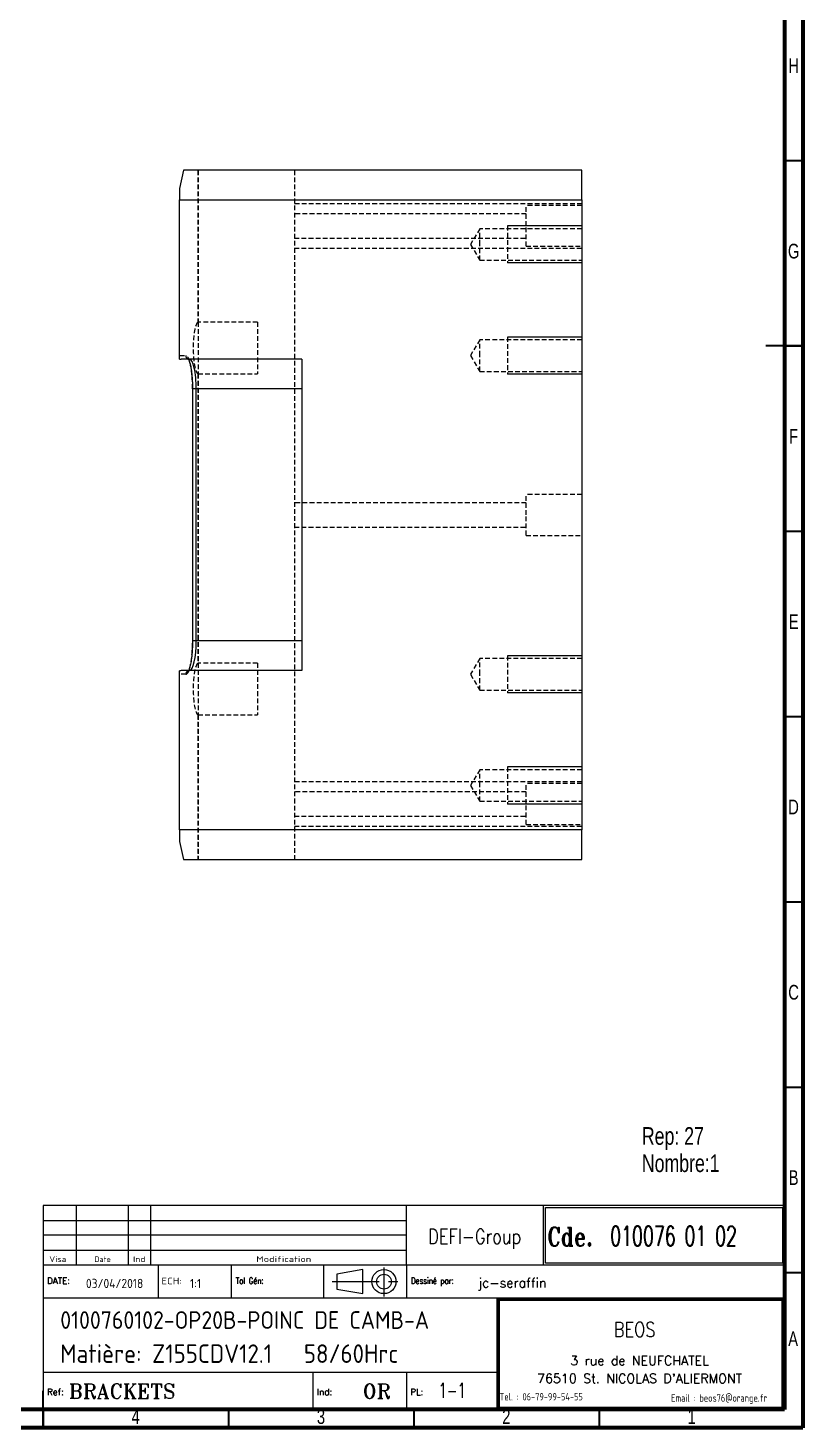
# Model space of a CAD drawing. Header units: millimetres. Extents: x 5 to 415, y 5 to 589.
# Drawn here: x 205.9 to 415, y 5 to 382.8 of the extents above; entities that cross this region are included whole.
import ezdxf

# ---------------------------------------------------------------- set-up
doc = ezdxf.new("R2010")
doc.units = ezdxf.units.MM
doc.linetypes.add('CENTERX2', pattern=[20.32, 12.7, -2.54, 2.54, -2.54])
doc.linetypes.add('HIDDEN', pattern=[1.905, 1.27, -0.635])
doc.layers.add('DIMENSIONS', color=176, linetype='Continuous')
doc.styles.add('SLDTEXTSTYLE0', font='ISOCP')
doc.styles.add('SLDTEXTSTYLE1', font='ROMANT', dxfattribs={"width": 0.8})
doc.styles.add('SLDTEXTSTYLE10', font='ISOCP', dxfattribs={"width": 1.385904})
doc.styles.add('SLDTEXTSTYLE11', font='ISOCP', dxfattribs={"width": 1.246461})
doc.styles.add('SLDTEXTSTYLE12', font='ROMAND')
doc.styles.add('SLDTEXTSTYLE13', font='TXT', dxfattribs={"width": 0.75})
doc.styles.add('SLDTEXTSTYLE2', font='ISOCP', dxfattribs={"width": 0.8})
doc.styles.add('SLDTEXTSTYLE3', font='ROMANS', dxfattribs={"width": 0.8})
doc.styles.add('SLDTEXTSTYLE4', font='ROMANT')
doc.styles.add('SLDTEXTSTYLE5', font='ROMANS')
doc.styles.add('SLDTEXTSTYLE6', font='ROMANT', dxfattribs={"width": 0.65})
doc.styles.add('SLDTEXTSTYLE7', font='ISOCP', dxfattribs={"width": 1.446157})
doc.styles.add('SLDTEXTSTYLE8', font='ISOCP', dxfattribs={"width": 1.294402})
doc.styles.add('SLDTEXTSTYLE9', font='ISOCP', dxfattribs={"width": 1.147311})

# ---------------------------------------------------------------- blocks, each defined once
blk = doc.blocks.new('SW_NOTE_0')
at = {"color": 0, "linetype": 'Continuous', "lineweight": 0, "char_height": 4.763, "attachment_point": 1, "style": 'SLDTEXTSTYLE13'}
for s, insert in [('Rep: 27', (0, 6.14)), ('Nombre:1', (0, -1.21))]:
    blk.add_mtext(s, dxfattribs=dict(at, insert=insert))

msp = doc.modelspace()

# ---------------------------------------------------------------- linework, layer by layer
at = {"color": 7, "linetype": 'Continuous', "lineweight": 70}
for p, q in [((415, 589), (415, 5)), ((410, 584), (410, 10)), ((410, 10), (10, 10)), ((415, 5), (5, 5))]:
    msp.add_line(p, q, dxfattribs=at)
at = {"color": 7, "linetype": 'Continuous', "lineweight": 25}
for p, q in [((247.81381, 344.37316), (246.81304, 339.46942)), ((355.31303, 344.37316), (247.81381, 344.37316)), ((355.31303, 336.37316), (355.31303, 344.37316)), ((246.81304, 339.46942), (246.81304, 336.37316)), ((246.81304, 336.37316), (355.31303, 336.37316)), ((246.81304, 293.44853), (246.81304, 336.37316)), ((355.31303, 336.37316), (355.31303, 166.37316)), ((279.81304, 293.37316), (247.20175, 293.37316)), ((279.81304, 293.37316), (279.81304, 209.37316)), ((250.28343, 285.37316), (250.28343, 217.37316)), ((279.81304, 285.37316), (251.28342, 285.37316)), ((251.28342, 217.37316), (251.28342, 285.37316)), ((279.81304, 217.37316), (251.28342, 217.37316)), ((246.81304, 166.37316), (246.81304, 209.29779)), ((279.81304, 209.37316), (247.20175, 209.37316)), ((355.31303, 166.37316), (246.81304, 166.37316)), ((246.81304, 166.37316), (246.81304, 163.2769)), ((355.31303, 158.37316), (355.31303, 166.37316)), ((246.81304, 163.2769), (247.81381, 158.37316)), ((247.81381, 158.37316), (355.31303, 158.37316))]:
    msp.add_line(p, q, dxfattribs=at)
at = {"color": 7, "linetype": 'HIDDEN', "lineweight": 18}
for p, q in [((251.73224, 344.37316), (251.73224, 303.38536)), ((251.81303, 344.37316), (251.81303, 303.43121)), ((277.81303, 344.37316), (277.81303, 158.37316)), ((355.31303, 335.37316), (277.81303, 335.37316)), ((340.31303, 332.67316), (277.81303, 332.67316)), ((340.31303, 329.37316), (340.31303, 334.87316)), ((355.31303, 334.87316), (340.31303, 334.87316)), ((335.31303, 329.37316), (335.31303, 319.37316)), ((340.31303, 323.87316), (340.31303, 329.37316)), ((277.81303, 326.07316), (340.31303, 326.07316)), ((327.81303, 328.62316), (325.25937, 324.37316)), ((327.81303, 324.37316), (327.81303, 328.62316)), ((355.31303, 328.62316), (327.81303, 328.62316)), ((277.81303, 323.37316), (355.31303, 323.37316)), ((325.25937, 324.37316), (327.81303, 320.12316)), ((327.81303, 320.12316), (327.81303, 324.37316)), ((340.31303, 323.87316), (355.31303, 323.87316)), ((327.81303, 320.12316), (355.31303, 320.12316)), ((251.81303, 303.43121), (251.81303, 289.43121)), ((267.81303, 303.43121), (251.81303, 303.43121)), ((267.81303, 303.43121), (267.81303, 289.43121)), ((327.81303, 298.62316), (325.25937, 294.37316)), ((327.81303, 294.37316), (327.81303, 298.62316)), ((355.31303, 298.62316), (327.81303, 298.62316)), ((335.31303, 299.37316), (335.31303, 289.37316)), ((246.81304, 294.37316), (248.46686, 294.37316)), ((325.25937, 294.37316), (327.81303, 290.12316)), ((327.81303, 290.12316), (327.81303, 294.37316)), ((251.73224, 289.47706), (251.73224, 211.35835)), ((251.81303, 289.43121), (251.81303, 211.4042)), ((251.81303, 289.43121), (267.81303, 289.43121)), ((327.81303, 290.12316), (355.31303, 290.12316)), ((250.28343, 285.37316), (250.30362, 285.37316)), ((250.30362, 285.37316), (250.30362, 217.37316)), ((340.31303, 254.67316), (277.81303, 254.67316)), ((340.31303, 251.37316), (340.31303, 256.87316)), ((355.31303, 256.87316), (340.31303, 256.87316)), ((340.31303, 245.87316), (340.31303, 251.37316)), ((277.81303, 248.07316), (340.31303, 248.07316)), ((340.31303, 245.87316), (355.31303, 245.87316)), ((250.28343, 217.37316), (250.30362, 217.37316)), ((327.81303, 212.62316), (325.25937, 208.37316)), ((327.81303, 208.37316), (327.81303, 212.62316)), ((355.31303, 212.62316), (327.81303, 212.62316)), ((335.31303, 213.37316), (335.31303, 203.37316)), ((248.46686, 208.37316), (246.81304, 208.37316)), ((251.81303, 211.4042), (251.81303, 197.4042)), ((267.81303, 211.4042), (251.81303, 211.4042)), ((267.81303, 211.4042), (267.81303, 197.4042)), ((325.25937, 208.37316), (327.81303, 204.12316)), ((327.81303, 204.12316), (327.81303, 208.37316)), ((327.81303, 204.12316), (355.31303, 204.12316)), ((251.73224, 197.45004), (251.73224, 158.37316)), ((251.81303, 197.4042), (251.81303, 158.37316)), ((251.81303, 197.4042), (267.81303, 197.4042)), ((327.81303, 182.62316), (325.25937, 178.37316)), ((327.81303, 178.37316), (327.81303, 182.62316)), ((355.31303, 182.62316), (327.81303, 182.62316)), ((335.31303, 183.37316), (335.31303, 173.37316)), ((355.31303, 179.37316), (277.81303, 179.37316)), ((325.25937, 178.37316), (327.81303, 174.12316)), ((327.81303, 174.12316), (327.81303, 178.37316)), ((340.31303, 173.37316), (340.31303, 178.87316)), ((355.31303, 178.87316), (340.31303, 178.87316)), ((340.31303, 176.67316), (277.81303, 176.67316)), ((327.81303, 174.12316), (355.31303, 174.12316)), ((277.81303, 170.07316), (340.31303, 170.07316)), ((340.31303, 167.87316), (340.31303, 173.37316)), ((277.81303, 167.37316), (355.31303, 167.37316)), ((340.31303, 167.87316), (355.31303, 167.87316))]:
    msp.add_line(p, q, dxfattribs=at)
at = {"color": 7, "linetype": 'Continuous', "lineweight": 35}
for p, q in [((410, 347), (415, 347)), ((415.001, 297), (404.999, 297)), ((410, 297), (415, 297)), ((410, 247), (415, 247)), ((410, 197), (415, 197)), ((410, 147), (415, 147)), ((410, 97), (415, 97)), ((410, 47), (415, 47)), ((210, 4.999), (210, 15.001)), ((210, 10), (210, 5)), ((260, 10), (260, 5)), ((310, 10), (310, 5)), ((360, 10), (360, 5))]:
    msp.add_line(p, q, dxfattribs=at)
at = {"color": 7, "linetype": 'Continuous', "lineweight": 18}
for p, q in [((355.31303, 329.37316), (335.31303, 329.37316)), ((355.31303, 319.37316), (335.31303, 319.37316)), ((355.31303, 299.37316), (335.31303, 299.37316)), ((355.31303, 289.37316), (335.31303, 289.37316)), ((355.31303, 213.37316), (335.31303, 213.37316)), ((355.31303, 203.37316), (335.31303, 203.37316)), ((355.31303, 183.37316), (335.31303, 183.37316)), ((355.31303, 173.37316), (335.31303, 173.37316))]:
    msp.add_line(p, q, dxfattribs=at)
at = {"color": 8, "linetype": 'Continuous', "lineweight": 25}
for p, q in [((251.28342, 285.37316), (250.28343, 285.37316)), ((251.28342, 217.37316), (250.28343, 217.37316))]:
    msp.add_line(p, q, dxfattribs=at)
at = {"color": 7, "linetype": 'HIDDEN', "lineweight": 18}
for centre, start, end in [((249.45688, 294.36317), 179.4220094, 269.4090431), ((249.45688, 208.38315), 90.5912098, 180.5778445)]:
    msp.add_arc(centre, 0.99007, start, end, dxfattribs=at)
for centre, major_axis, start_param, end_param in [((251.89548, 296.43121), (0, 7), 0.114514169, 3.027078485), ((248.46687, 285.37316), (0, 9), 4.71238898, 6.283185307), ((248.46687, 217.37316), (0, 9), 3.141592654, 4.71238898), ((251.89548, 204.4042), (0, 7), 0.114514169, 3.027078484)]:
    msp.add_ellipse(centre, major_axis=major_axis, ratio=0.204083844, start_param=start_param, end_param=end_param, dxfattribs=at)
at = {"color": 7, "linetype": 'Continuous', "lineweight": 25}
for centre, major_axis, ratio, start_param, end_param in [((247.20175, 294.37316), (1.02061, 0), 0.979803634, 4.321657285, 4.71238898), ((249.44667, 285.37316), (0, 8), 0.229594324, 4.71238898, 6.283185307), ((249.44667, 217.37316), (0, 8), 0.229594324, 3.141592654, 4.71238898), ((247.20175, 208.37316), (-1.02061, 0), 0.979803634, 4.71238898, 5.103120675)]:
    msp.add_ellipse(centre, major_axis=major_axis, ratio=ratio, start_param=start_param, end_param=end_param, dxfattribs=at)
at = {"color": 7, "linetype": 'HIDDEN', "lineweight": 18}
for points in [[(251.73225, 303.38537), (251.78593, 303.41562), (251.81303, 303.43121), (251.81303, 303.43121)], [(251.81303, 289.43121), (251.81303, 289.43121), (251.78593, 289.4468), (251.73225, 289.47706)], [(251.73225, 211.35835), (251.78593, 211.38861), (251.81303, 211.4042), (251.81303, 211.4042)], [(251.81303, 197.4042), (251.81303, 197.4042), (251.78593, 197.41979), (251.73225, 197.45004)]]:
    msp.add_open_spline(points, degree=3, dxfattribs=at)
for points, knots in [([(249.44667, 293.37316), (249.38004, 293.38002), (249.23455, 293.39499), (249.10675, 293.48022), (249.10169, 293.48927), (249.1429, 293.44946), (249.18072, 293.37699), (249.18533, 293.36816)], [0, 0, 0, 0, 0.208788877, 0.455942139, 0.708056126, 0.964412707, 1, 1, 1, 1]), ([(249.17848, 209.36754), (249.17234, 209.35613), (249.13352, 209.2839), (249.09743, 209.25333), (249.11698, 209.27621), (249.2594, 209.35889), (249.39585, 209.36929), (249.44667, 209.37316)], [0, 0, 0, 0, 0.049674676, 0.314266766, 0.564095312, 0.837657602, 1, 1, 1, 1])]:
    msp.add_open_spline(points, degree=3, knots=knots, dxfattribs=at)
at = {"color": 7, "linetype": 'Continuous', "lineweight": 25}
for points, knots in [([(249.18533, 293.36816), (249.21523, 293.31528), (249.28271, 293.19593), (249.41822, 292.86227), (249.56811, 292.38938), (249.72025, 291.77844), (249.86385, 291.04605), (249.99265, 290.2072), (250.10109, 289.27933), (250.18755, 288.29435), (250.22345, 287.60247), (250.24113, 287.2616)], [0, 0, 0, 0, 0.08060476, 0.18189232, 0.290645874, 0.404673559, 0.522028232, 0.641323409, 0.76168152, 0.882586884, 1, 1, 1, 1]), ([(250.24113, 287.2616), (250.24175, 287.25081), (250.26257, 286.89125), (250.27751, 286.25475), (250.28169, 285.63235), (250.28343, 285.37316)], [0, 0, 0, 0, 0.017729825, 0.590933317, 1, 1, 1, 1]), ([(250.28343, 217.37316), (250.28254, 217.18224), (250.27996, 216.62766), (250.26453, 215.93106), (250.23748, 215.44521), (250.22993, 215.30952)], [0, 0, 0, 0, 0.274508891, 0.797387608, 1, 1, 1, 1]), ([(250.22993, 215.30952), (250.21951, 215.09256), (250.19207, 214.52151), (250.11812, 213.64369), (250.01323, 212.69363), (249.88548, 211.82615), (249.7401, 211.05701), (249.58141, 210.40214), (249.41963, 209.88415), (249.27466, 209.5318), (249.20627, 209.41502), (249.17848, 209.36754)], [0, 0, 0, 0, 0.075390458, 0.19842378, 0.321384409, 0.444095506, 0.566226134, 0.687199063, 0.806036615, 0.921151994, 1, 1, 1, 1])]:
    msp.add_open_spline(points, degree=3, knots=knots, dxfattribs=at)
at = {"layer": 'DIMENSIONS', "color": 3}
for p, q in [((308, 65), (210, 65)), ((219, 49), (219, 65)), ((233, 49), (233, 65)), ((239, 49), (239, 65)), ((210, 61), (308, 61)), ((308, 57), (210, 57)), ((210, 53), (308, 53))]:
    msp.add_line(p, q, dxfattribs=at)
at = {"layer": 'DIMENSIONS', "color": 6}
for p, q in [((210, 65), (210, 10)), ((410, 10), (410, 65)), ((410, 40), (332.38409, 40)), ((332.38409, 40), (332.38409, 10)), ((409.8, 39.8), (332.58409, 39.8)), ((332.58409, 39.8), (332.58409, 10.2)), ((409.6, 39.6), (332.78409, 39.6)), ((332.78409, 39.6), (332.78409, 10.4)), ((409.4, 39.4), (332.98409, 39.4)), ((332.98409, 39.4), (332.98409, 10.6)), ((409.4, 10.6), (409.4, 39.4)), ((409.6, 10.4), (409.6, 39.6)), ((409.8, 10.2), (409.8, 39.8)), ((210, 10), (410, 10)), ((332.58409, 10.2), (409.8, 10.2)), ((332.78409, 10.4), (409.6, 10.4)), ((332.98409, 10.6), (409.4, 10.6))]:
    msp.add_line(p, q, dxfattribs=at)
at = {"layer": 'DIMENSIONS', "color": 1}
for p, q in [((410, 65), (308, 65)), ((308, 49), (308, 65)), ((345, 49), (345, 65)), ((345.5, 49.5), (345.5, 64.5)), ((345.5, 64.5), (409.5, 64.5)), ((409.5, 64.5), (409.5, 49.5)), ((409.5, 49.5), (345.5, 49.5)), ((210, 49), (410, 49)), ((241, 49), (241, 40)), ((260.73069, 49), (260.73069, 40)), ((285.62034, 49), (285.62034, 40)), ((308, 49), (308, 40)), ((332.38409, 40), (210, 40)), ((332.38409, 20), (210, 20)), ((282.79154, 20), (282.79154, 10)), ((308, 20), (308, 10))]:
    msp.add_line(p, q, dxfattribs=at)
at = {"layer": 'DIMENSIONS'}
for p, q in [((345.5, 49.5), (345.5, 64.5)), ((345.5, 64.5), (409.5, 64.5)), ((409.5, 64.5), (409.5, 49.5)), ((409.5, 49.5), (345.5, 49.5))]:
    msp.add_line(p, q, dxfattribs=at)
at = {"layer": 'DIMENSIONS', "color": 7}
for p, q in [((296.24368, 47.75), (289.24368, 46.5)), ((289.24368, 46.5), (289.24368, 42.5)), ((296.24368, 41.25), (296.24368, 47.75)), ((289.24368, 42.5), (296.24368, 41.25))]:
    msp.add_line(p, q, dxfattribs=at)
at = {"layer": 'DIMENSIONS', "color": 3, "linetype": 'CENTERX2'}
for p, q in [((301.93393, 48.34798), (301.93393, 40.51332)), ((287.94646, 44.5), (306.20111, 44.5))]:
    msp.add_line(p, q, dxfattribs=at)
at = {"layer": 'DIMENSIONS', "color": 7}
for radius in [3.25, 2]:
    msp.add_circle((301.93393, 44.5), radius, dxfattribs=at)

# ---------------------------------------------------------------- block references
at = {"color": 7, "linetype": 'Continuous', "lineweight": 0}
msp.add_blockref('SW_NOTE_0', (371.53233, 80.04066), dxfattribs=at)

# ---------------------------------------------------------------- texts
at = {"color": 7, "linetype": 'Continuous', "lineweight": 0, "char_height": 3.96875, "attachment_point": 2, "style": 'SLDTEXTSTYLE13'}
for s, insert in [('H', (412.49035, 374.56015)), ('G', (412.48668, 324.56015)), ('F', (412.45774, 274.56015)), ('E', (412.50781, 224.56015)), ('D', (412.45269, 174.56015)), ('C', (412.45866, 124.56015)), ('B', (412.4706, 74.56015)), ('A', (412.33969, 31.06015)), ('4', (234.96004, 10.06015)), ('3', (284.96004, 10.06015)), ('2', (334.96004, 10.06015)), ('1', (384.96004, 10.06015))]:
    msp.add_mtext(s, dxfattribs=dict(at, insert=insert))
at = {"layer": 'DIMENSIONS'}
for s, insert, char_height, attachment_point, style in [('DEFI-Group', (326.4195, 58.70072), 4, 2, 'SLDTEXTSTYLE1'), ('Cde.', (346, 59.12589), 5, 1, 'SLDTEXTSTYLE1'), ('010076 01 02', (362.97286, 59.43984), 5.2916667, 1, 'SLDTEXTSTYLE6'), ('Visa', (211.6551, 51.34751), 1.567052, 1, 'SLDTEXTSTYLE11'), ('Date', (223.82407, 51.28334), 1.492431, 1, 'SLDTEXTSTYLE9'), ('Ind', (234.25446, 51.28334), 1.492431, 1, 'SLDTEXTSTYLE10'), ('Modification', (267.48919, 51.34751), 1.5670523, 1, 'SLDTEXTSTYLE7'), ('DATE:', (211.03411, 45.59841), 1.727675, 1, 'SLDTEXTSTYLE5'), ('ECH:', (241.91066, 45.55991), 1.814059, 1, 'SLDTEXTSTYLE8'), ('Tol Gén:', (261.95157, 45.59841), 1.727675, 1, 'SLDTEXTSTYLE3'), ('Dessiné par:', (309.22087, 45.59841), 1.7276752, 1, 'SLDTEXTSTYLE3'), ('jc-seraffin', (327.35515, 45.41997), 2.5, 1, 'SLDTEXTSTYLE4'), ('03/04/2018', (221.53289, 45.25347), 2.5, 1, 'SLDTEXTSTYLE0'), ('1:1', (249.61977, 45.24035), 2.5, 1, 'SLDTEXTSTYLE0'), ('0100760102-OP20B-POINC DE CAMB-A', (214.60273, 36.51399), 4.7625, 1, 'SLDTEXTSTYLE0'), ('BEOS', (369.57079, 33.59488), 4, 2, 'SLDTEXTSTYLE1'), ('Matière: Z155CDV12.1   58/60Hrc', (214.60273, 27.56351), 5, 1, 'SLDTEXTSTYLE0'), ('3 rue de NEUFCHATEL', (370.90924, 24.44835), 2.5, 2, 'SLDTEXTSTYLE12'), ("76510 St. NICOLAS D'ALIERMONT", (370.90254, 19.62324), 2.5, 2, 'SLDTEXTSTYLE12'), ('Ref:', (211.03411, 15.59841), 1.727675, 1, 'SLDTEXTSTYLE5'), ('BRACKETS', (216.90435, 16.95138), 4, 1, 'SLDTEXTSTYLE4'), ('Ind:', (283.82565, 15.59841), 1.727675, 1, 'SLDTEXTSTYLE5'), ('OR', (296.19394, 16.95138), 4, 1, 'SLDTEXTSTYLE4'), ('PL:', (309.03411, 15.59841), 1.727675, 1, 'SLDTEXTSTYLE5'), ('1-1', (316.65089, 17.17305), 4, 1, 'SLDTEXTSTYLE6'), ('Tel. : 06-79-99-54-55', (344.36027, 14.42858), 2, 2, 'SLDTEXTSTYLE2'), ('Email : beos76@orange.fr', (392.37248, 14.0972), 2, 2, 'SLDTEXTSTYLE2')]:
    msp.add_mtext(s, dxfattribs=dict(at, insert=insert, char_height=char_height, attachment_point=attachment_point, style=style))

doc.saveas('drawing.dxf')
